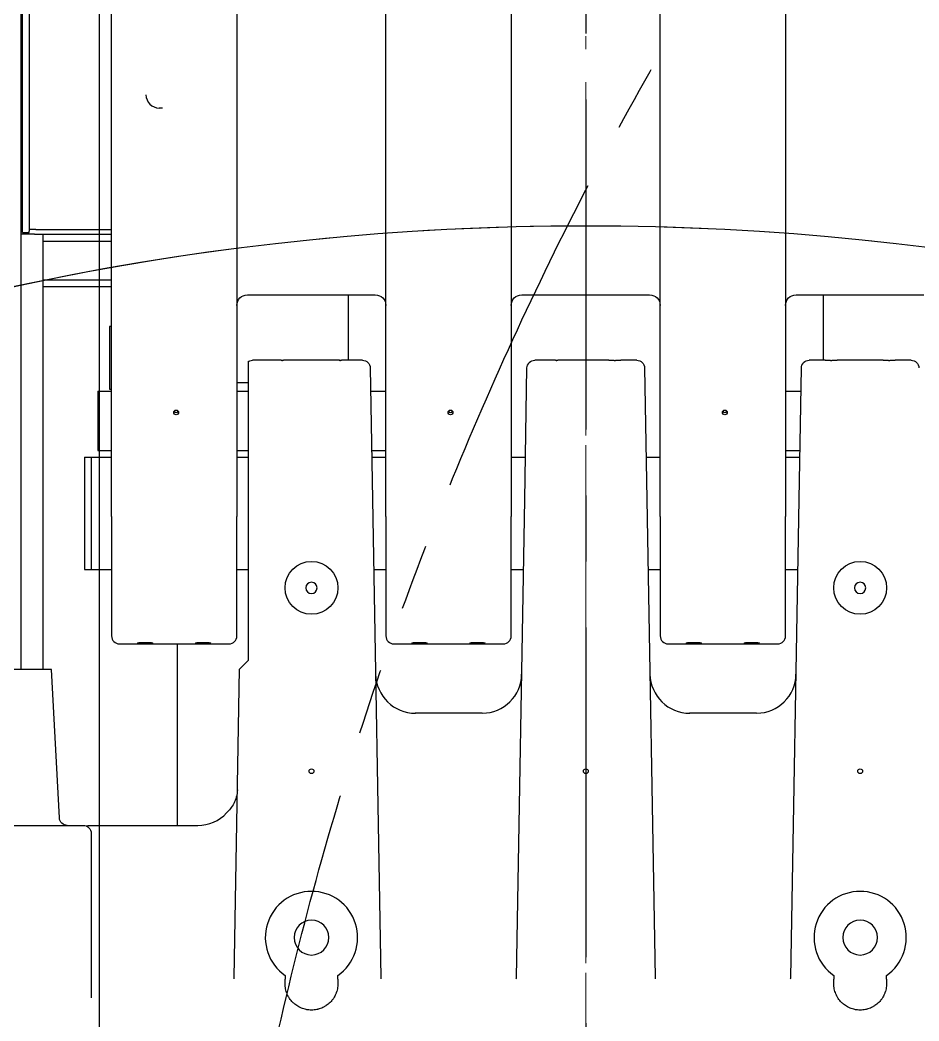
# Model space of a CAD drawing. Header units: millimetres. Extents: x 10462777 to 22643323, y 453826 to 1389191.
# Drawn here: x 11307912 to 11308593, y 598329 to 599087 of the extents above; entities that cross this region are included whole.
import ezdxf

# ---------------------------------------------------------------- set-up
doc = ezdxf.new("R2010")
doc.units = ezdxf.units.MM
doc.header["$LTSCALE"] = 200
doc.header["$MEASUREMENT"] = 0
for name, pattern in [('CENTER', [2, 1.25, -0.25, 0.25, -0.25]), ('CENTER2', [1.125, 0.75, -0.125, 0.125, -0.125]), ('PHANTOM', [2.5, 1.25, -0.25, 0.25, -0.25, 0.25, -0.25])]:
    doc.linetypes.add(name, pattern=pattern)
doc.layers.get('0').update_dxf_attribs({"linetype": 'CONTINUOUS'})
for name, color, linetype in [('1', 1, 'CENTER'), ('2', 2, 'CONTINUOUS'), ('DV1_DEFAULT', 7, 'CONTINUOUS')]:
    doc.layers.add(name, color=color, linetype=linetype)
doc.layers.add('LAYOUT', color=8, linetype='CONTINUOUS', lineweight=25)
doc.layers.add('TOP$23', color=7, linetype='CONTINUOUS', true_color=0xffffff)

# ---------------------------------------------------------------- blocks, each defined once
blk = doc.blocks.new('r710ic')
at = {"layer": 'DV1_DEFAULT', "color": 1, "linetype": 'CENTER2', "lineweight": 0}
for p, q in [((274132.55, 104232.63), (269847.55, 104232.63)), ((269950.18, 104232.63), (274235.19, 104232.63))]:
    blk.add_line(p, q, dxfattribs=at)
at = {"layer": 'DV1_DEFAULT', "color": 7, "linetype": 'Continuous', "lineweight": 0}
blk.add_arc((272041.37, 104232.63), 2050.12, 337.10565, 23.79911, dxfattribs=at)
at = {"layer": 'LAYOUT', "color": 3}
blk.add_circle((272041.37, 104232.63), 2050.12, dxfattribs=at)
blk = doc.blocks.new('A$C7DA30AB0')
at = {"layer": 'LAYOUT', "color": 6, "linetype": 'PHANTOM'}
blk.add_circle((3030.45, 3025.99, 0), 2693.02, dxfattribs=at)

msp = doc.modelspace()

# ---------------------------------------------------------------- linework, layer by layer
at = {"layer": '1', "color": 23, "linetype": 'CENTER'}
msp.add_line((11308340.78353, 601826.84018, 0), (11308340.78353, 593861.87204, 0), dxfattribs=at)
at = {"layer": '2', "color": 252, "linetype": 'Continuous'}
for p, q in [((11307912.77745, 598594.85162, 0), (11307912.77745, 599320.24504, 0)), ((11307913.77747, 598927.0922, 0), (11307913.77747, 599320.30089, 0)), ((11307918.77754, 599320.30089, 0), (11307918.77754, 598927.0922, 0)), ((11307981.17843, 598710.86104, 0), (11307981.17843, 599302.40647, 0)), ((11308076.17977, 599302.40647, 0), (11308076.17977, 598710.86104, 0)), ((11308189.18138, 598710.86104, 0), (11308189.18138, 599302.40647, 0)), ((11308284.18273, 599302.40647, 0), (11308284.18273, 598710.86104, 0)), ((11308397.18433, 598710.86104, 0), (11308397.18433, 599302.40647, 0)), ((11308492.18568, 599302.40647, 0), (11308492.18568, 598710.86104, 0)), ((11308019.87708, 599020.41666, 0), (11308017.27894, 599020.41666, 0)), ((11307912.77745, 598934.7991, 0), (11307913.77752, 598934.7991, 0)), ((11307913.77747, 598926.09219, 0), (11307913.77747, 598927.0922, 0)), ((11307918.77754, 598926.09219, 0), (11307918.77754, 598927.0922, 0)), ((11307923.77761, 598928.34733, 0), (11307981.18108, 598928.34733, 0)), ((11307922.7776, 598924.79896, 0), (11307912.77745, 598924.79896, 0)), ((11307913.77747, 598926.09219, 0), (11307918.77754, 598926.09219, 0)), ((11307922.7776, 598924.79896, 0), (11307981.18086, 598924.79896, 0)), ((11307929.02768, 598924.79183, 0), (11307929.02768, 598594.7878, 0)), ((11307981.18607, 598919.29888, 0), (11307929.03386, 598919.29888, 0)), ((11307929.03386, 598890.29847, 0), (11307981.18607, 598890.29847, 0)), ((11307981.18702, 598884.79839, 0), (11307929.03481, 598884.79839, 0)), ((11308084.17989, 598878.83705, 0), (11308181.18127, 598878.83705, 0)), ((11308160.78098, 598829.2976, 0), (11308160.78098, 598878.83784, 0)), ((11308292.18284, 598878.83705, 0), (11308389.18422, 598878.83705, 0)), ((11308500.1858, 598878.83705, 0), (11308597.18718, 598878.83705, 0)), ((11308520.78609, 598878.83784, 0), (11308520.78609, 598829.2976, 0)), ((11307981.17843, 598854.8856, 0), (11307979.6784, 598854.8856, 0)), ((11307979.6784, 598854.85067, 0), (11307979.6784, 598854.8856, 0)), ((11307979.6784, 598854.85067, 0), (11307979.6784, 598837.28998, 0)), ((11307979.6784, 598837.28998, 0), (11307979.6784, 598830.67841, 0)), ((11307979.6784, 598830.67841, 0), (11307979.6784, 598812.78292, 0)), ((11307970.77828, 598805.94727, 0), (11307970.77828, 598760.94663, 0)), ((11307970.77828, 598805.94727, 0), (11307981.174, 598805.94727, 0)), ((11307979.6784, 598812.78292, 0), (11307979.6784, 598807.42924, 0)), ((11307979.6784, 598807.42924, 0), (11307981.17843, 598807.42924, 0)), ((11308076.16986, 598805.94727, 0), (11308084.83948, 598805.94727, 0)), ((11308076.17741, 598812.47523, 0), (11308084.86777, 598812.47523, 0)), ((11308177.69055, 598805.94727, 0), (11308189.18217, 598805.94727, 0)), ((11308492.18424, 598805.94727, 0), (11308503.87651, 598805.94727, 0)), ((11307970.77828, 598760.94663, 0), (11307981.174, 598760.94663, 0)), ((11308076.16986, 598760.94663, 0), (11308084.83948, 598760.94663, 0)), ((11308178.47624, 598760.94663, 0), (11308189.18217, 598760.94663, 0)), ((11308492.18424, 598760.94663, 0), (11308503.09083, 598760.94663, 0)), ((11307960.77814, 598755.79656, 0), (11307965.77821, 598755.79656, 0)), ((11307960.77814, 598755.79656, 0), (11307960.77814, 598670.79535, 0)), ((11307965.77821, 598755.79656, 0), (11307981.18514, 598755.79656, 0)), ((11307965.77821, 598755.79656, 0), (11307965.77821, 598670.79535, 0)), ((11308076.18673, 598755.79656, 0), (11308084.88115, 598755.79656, 0)), ((11308178.57326, 598755.79656, 0), (11308189.1906, 598755.79656, 0)), ((11308284.19218, 598755.79656, 0), (11308295.01007, 598755.79656, 0)), ((11308386.56692, 598755.79656, 0), (11308397.18426, 598755.79656, 0)), ((11308492.17404, 598755.79656, 0), (11308502.99193, 598755.79656, 0)), ((11307981.17843, 598710.86104, 0), (11307981.17843, 598620.29463, 0)), ((11308076.17977, 598620.29463, 0), (11308076.17977, 598710.86104, 0)), ((11308189.18138, 598710.86104, 0), (11308189.18138, 598620.29463, 0)), ((11308284.18273, 598620.29463, 0), (11308284.18273, 598710.86104, 0)), ((11308397.18433, 598710.86104, 0), (11308397.18433, 598620.29463, 0)), ((11308492.18568, 598620.29463, 0), (11308492.18568, 598710.86104, 0)), ((11307960.77814, 598670.79535, 0), (11307965.77821, 598670.79535, 0)), ((11307965.77821, 598670.79535, 0), (11307981.18514, 598670.79535, 0)), ((11308076.18673, 598670.79535, 0), (11308084.88115, 598670.79535, 0)), ((11308180.04789, 598670.79535, 0), (11308189.1906, 598670.79535, 0)), ((11308284.19218, 598670.79535, 0), (11308293.52364, 598670.79535, 0)), ((11308388.04155, 598670.79535, 0), (11308397.18426, 598670.79535, 0)), ((11308492.17404, 598670.79535, 0), (11308501.5173, 598670.79535, 0)), ((11307987.17851, 598614.29455, 0), (11308070.17969, 598614.29455, 0)), ((11308030.86913, 598614.29203, 0), (11308030.86913, 598476.79297, 0)), ((11308195.18147, 598614.29455, 0), (11308278.18264, 598614.29455, 0)), ((11308403.18442, 598614.29455, 0), (11308486.1856, 598614.29455, 0))]:
    msp.add_line(p, q, dxfattribs=at)
at = {"layer": '2', "color": 124, "linetype": 'Continuous'}
for p, q in [((11308106.28719, 598829.2976, 0), (11308088.17613, 598829.2976, 0)), ((11308150.28782, 598829.2976, 0), (11308115.22273, 598829.2976, 0)), ((11308171.38494, 598829.2976, 0), (11308159.22335, 598829.2976, 0)), ((11308314.29015, 598829.2976, 0), (11308302.17917, 598829.2976, 0)), ((11308358.34138, 598829.2976, 0), (11308323.22568, 598829.2976, 0)), ((11308379.3879, 598829.2976, 0), (11308367.27692, 598829.2976, 0)), ((11308522.34371, 598829.2976, 0), (11308510.18212, 598829.2976, 0)), ((11308566.34434, 598829.2976, 0), (11308531.27925, 598829.2976, 0)), ((11308587.39085, 598829.2976, 0), (11308575.27988, 598829.2976, 0)), ((11308177.38411, 598823.40223, 0), (11308179.12491, 598723.67224, 0)), ((11308294.4392, 598723.67224, 0), (11308296.18, 598823.40223, 0)), ((11308385.38707, 598823.40223, 0), (11308387.12786, 598723.67224, 0)), ((11308502.44216, 598723.67224, 0), (11308504.18295, 598823.40223, 0)), ((11308084.8799, 598723.6958, 0), (11308084.8799, 598634.56132, 0)), ((11308179.12491, 598723.67224, 0), (11308185.4476, 598361.44537, 0)), ((11308288.11651, 598361.44537, 0), (11308294.4392, 598723.67224, 0)), ((11308387.12786, 598723.67224, 0), (11308393.45056, 598361.44537, 0)), ((11308496.11946, 598361.44537, 0), (11308502.44216, 598723.67224, 0)), ((11308084.8799, 598634.56132, 0), (11308084.8799, 598601.79437, 0)), ((11308084.29779, 598601.21226, 0), (11308078.19204, 598595.10651, 0)), ((11308084.8799, 598601.79437, 0), (11308084.29779, 598601.21226, 0)), ((11307935.77778, 598594.79427, 0), (11307805.77593, 598594.79427, 0)), ((11307941.66399, 598482.47866, 0), (11307935.77778, 598594.79427, 0)), ((11308074.11347, 598361.44537, 0), (11308078.19204, 598595.10651, 0)), ((11308262.13227, 598561.7938, 0), (11308211.43184, 598561.7938, 0)), ((11308470.13522, 598561.7938, 0), (11308419.4348, 598561.7938, 0)), ((11307895.91783, 598476.7926, 0), (11307959.77812, 598476.7926, 0)), ((11307959.77812, 598476.7926, 0), (11307960.12704, 598476.7926, 0)), ((11307971.77829, 598476.7926, 0), (11308046.64553, 598476.7926, 0)), ((11307965.77821, 598470.79251, 0), (11307965.77821, 598346.04243, 0)), ((11308112.78029, 598363.06817, 0), (11308112.78029, 598360.25138, 0)), ((11308112.78029, 598356.79089, 0), (11308112.78029, 598360.25138, 0)), ((11308152.78086, 598360.25138, 0), (11308152.78086, 598363.06817, 0)), ((11308152.78086, 598360.25138, 0), (11308152.78086, 598356.79089, 0)), ((11308528.7862, 598363.06817, 0), (11308528.7862, 598360.25138, 0)), ((11308528.7862, 598356.79089, 0), (11308528.7862, 598360.25138, 0)), ((11308568.78677, 598360.25138, 0), (11308568.78677, 598363.06817, 0)), ((11308568.78677, 598360.25138, 0), (11308568.78677, 598356.79089, 0))]:
    msp.add_line(p, q, dxfattribs=at)
for centre, radius in [((11308132.78058, 598656.79515, 0), 20.00028), ((11308548.78649, 598656.79515, 0), 20.00028), ((11308132.78058, 598517.79318, 0), 1.80003), ((11308340.78353, 598517.79318, 0), 1.80003), ((11308548.78649, 598517.79318, 0), 1.80003)]:
    msp.add_circle(centre, radius, dxfattribs=at)
at = {"layer": '2', "color": 124, "linetype": 'Continuous', "extrusion": (0, 0, -1)}
for centre, radius in [((-11308132.78058, 598656.79515, 0), 4.25006), ((-11308548.78649, 598656.79515, 0), 4.25006), ((-11308132.78058, 598391.79139, 0), 13.25019), ((-11308548.78649, 598391.79139, 0), 13.25019)]:
    msp.add_circle(centre, radius, dxfattribs=at)
at = {"layer": '2', "color": 252, "linetype": 'Continuous', "extrusion": (0, 0, -1)}
for centre, start, end in [((-11308084.17989, 598870.83693, 0), 0, 90), ((-11308181.18127, 598870.83693, 0), 90, 180), ((-11308292.18284, 598870.83693, 0), 0, 90), ((-11308389.18422, 598870.83693, 0), 90, 180), ((-11308500.1858, 598870.83693, 0), 0, 90)]:
    msp.add_arc(centre, 8.00011, start, end, dxfattribs=at)
at = {"layer": '2', "color": 124, "linetype": 'Continuous', "extrusion": (0, 0, -1)}
for centre, start, end in [((-11308088.17613, 598823.29752, 0), 51.70151568, 88.44733529), ((-11308171.38494, 598823.29752, 0), 90.00146294, 179.00000004), ((-11308302.17917, 598823.29752, 0), 0.99999996, 88.44733529), ((-11308379.3879, 598823.29752, 0), 90.00146294, 179.00000004), ((-11308510.18212, 598823.29752, 0), 0.99999996, 88.44733529), ((-11308587.39085, 598823.29752, 0), 90.00146294, 179.00000004), ((-11307947.65585, 598482.79268, 0), 270, 356.99999996), ((-11307959.77812, 598470.79251, 0), 90, 180)]:
    msp.add_arc(centre, 6.00009, start, end, dxfattribs=at)
at = {"layer": '2', "color": 252, "linetype": 'Continuous'}
for centre, start, end in [((11307987.17851, 598620.29463, 0), 180, 270), ((11308070.17969, 598620.29463, 0), 270, 0), ((11308195.18147, 598620.29463, 0), 180, 270), ((11308278.18264, 598620.29463, 0), 270, 0), ((11308403.18442, 598620.29463, 0), 180, 270), ((11308486.1856, 598620.29463, 0), 270, 0)]:
    msp.add_arc(centre, 6.00009, start, end, dxfattribs=at)
at = {"layer": '2', "color": 124, "linetype": 'Continuous'}
for centre, radius, start, end in [((11308211.43184, 598591.79423, 0), 30.00043, 180.99999996, 270.5142939), ((11308262.13227, 598591.79423, 0), 30.00043, 270.40924536, 359.00000004), ((11308419.4348, 598591.79423, 0), 30.00043, 180.99999996, 270.5142939), ((11308470.13522, 598591.79423, 0), 30.00043, 270.40924536, 359.00000004), ((11308046.64553, 598506.79302, 0), 30.00043, 270, 316.6519494), ((11308132.78058, 598391.79139, 0), 35.0005, 304.84990454, 235.15009546), ((11308548.78649, 598391.79139, 0), 35.0005, 304.84990454, 235.15009546)]:
    msp.add_arc(centre, radius, start, end, dxfattribs=at)
at = {"layer": '2', "color": 252, "linetype": 'Continuous'}
for centre, major_axis, ratio, start_param, end_param in [((11308017.27894, 599030.41349, 0), (10.00014, 0), 0.999668486, 3.141592654, 4.71238898), ((11307923.77761, 598928.2186, 0), (5.00007, 0), 0.025747205, 1.570796327, 3.141592654), ((11308030.17912, 598791.4739, 0), (-1.80003, 0), 0.994179885, 0.502554457, 2.639034506), ((11308238.18208, 598791.4739, 0), (-1.80003, 0), 0.994179885, 0.502554457, 2.639034506), ((11308446.18503, 598791.4739, 0), (-1.80003, 0), 0.994179885, 0.502554457, 2.639034506)]:
    msp.add_ellipse(centre, major_axis=major_axis, ratio=ratio, start_param=start_param, end_param=end_param, dxfattribs=at)
for centre in [(11308030.17912, 598789.75016, 0), (11308238.18208, 598789.75016, 0), (11308446.18503, 598789.75016, 0)]:
    msp.add_ellipse(centre, major_axis=(-1.80003, 0), ratio=0.994179885, dxfattribs=at)
at = {"layer": '2', "color": 172, "linetype": 'Continuous'}
for centre in [(11308005.17877, 598614.92022, 0), (11308008.17881, 598614.92022, 0), (11308049.17939, 598614.92022, 0), (11308052.17943, 598614.92022, 0), (11308213.18172, 598614.92022, 0), (11308216.18176, 598614.92022, 0), (11308257.18235, 598614.92022, 0), (11308260.18239, 598614.92022, 0), (11308421.18468, 598614.92022, 0), (11308424.18472, 598614.92022, 0), (11308465.1853, 598614.92022, 0), (11308468.18534, 598614.92022, 0)]:
    msp.add_ellipse(centre, major_axis=(4.25006, 0), ratio=0.107732801, dxfattribs=at)
at = {"layer": '2', "color": 124, "linetype": 'Continuous'}
for centre, major_axis, ratio, start_param, end_param in [((11308044.11773, 598361.97535, 0), (0.62667, 36.79323), 0.815260406, 4.683424306, 4.711870597), ((11308215.4433, 598361.97535, 0), (0.62668, -36.79321), 0.815259867, 4.712907302, 4.741353612), ((11308258.12076, 598361.97535, 0), (0.62667, 36.79324), 0.815260582, 4.683424294, 4.711870578), ((11308423.44629, 598361.97535, 0), (0.62667, -36.79323), 0.815260395, 4.712907364, 4.741353655), ((11308466.12372, 598361.97535, 0), (0.62667, 36.79324), 0.815260537, 4.683424297, 4.711870583)]:
    msp.add_ellipse(centre, major_axis=major_axis, ratio=ratio, start_param=start_param, end_param=end_param, dxfattribs=at)
for points, knots in [([(11308084.8799, 598828.31107, 0), (11308084.8799, 598828.31175, 0), (11308084.8799, 598828.29306, 0), (11308084.8799, 598828.2282, 0), (11308084.8799, 598828.19212, 0), (11308084.8799, 598828.10082, 0), (11308084.8799, 598828.04552, 0), (11308084.8799, 598827.46355, 0), (11308084.8799, 598826.35214, 0), (11308084.8799, 598823.82578, 0), (11308084.8799, 598822.83953, 0), (11308084.8799, 598821.13965, 0), (11308084.8799, 598820.53622, 0), (11308084.8799, 598819.57477, 0), (11308084.8799, 598819.24484, 0), (11308084.8799, 598818.56964, 0), (11308084.8799, 598818.22397, 0), (11308084.8799, 598815.0409, 0), (11308084.8799, 598811.70372, 0), (11308084.8799, 598805.95135, 0), (11308084.8799, 598803.90869, 0), (11308084.8799, 598800.65156, 0), (11308084.8799, 598799.53083, 0), (11308084.8799, 598797.24528, 0), (11308084.8799, 598796.07897, 0), (11308084.8799, 598790.13173, 0), (11308084.8799, 598785.00661, 0), (11308084.8799, 598778.14309, 0), (11308084.8799, 598776.74734, 0), (11308084.8799, 598773.90911, 0), (11308084.8799, 598772.46489, 0), (11308084.8799, 598768.0717, 0), (11308084.8799, 598765.09417, 0), (11308084.8799, 598756.02007, 0), (11308084.8799, 598749.78314, 0), (11308084.8799, 598741.74993, 0), (11308084.8799, 598740.13134, 0), (11308084.8799, 598736.86982, 0), (11308084.8799, 598735.22846, 0), (11308084.8799, 598730.30284, 0), (11308084.8799, 598727.00593, 0), (11308084.8799, 598723.6958, 0)], [0, 0, 0, 0, 0.021318397, 0.021318397, 0.036146907, 0.036146907, 0.050975416, 0.050975416, 0.169603489, 0.169603489, 0.228917525, 0.228917525, 0.258574544, 0.258574544, 0.273403053, 0.273403053, 0.288231562, 0.288231562, 0.406859635, 0.406859635, 0.466173671, 0.466173671, 0.49583069, 0.49583069, 0.525487708, 0.525487708, 0.644115781, 0.644115781, 0.673772799, 0.673772799, 0.703429817, 0.703429817, 0.762743854, 0.762743854, 0.881371927, 0.881371927, 0.911028945, 0.911028945, 0.940685963, 0.940685963, 1, 1, 1, 1]), ([(11308115.28033, 598829.2976, 0), (11308115.2804, 598829.29761, 0), (11308115.27332, 598829.29731, 0), (11308115.2444, 598829.2961, 0), (11308115.22258, 598829.2952, 0), (11308115.13649, 598829.29166, 0), (11308115.05155, 598829.28821, 0), (11308114.8826, 598829.28167, 0), (11308114.81889, 598829.27925, 0), (11308114.67959, 598829.27411, 0), (11308114.60398, 598829.27138, 0), (11308114.35972, 598829.26288, 0), (11308114.1738, 598829.25676, 0), (11308113.75396, 598829.24433, 0), (11308113.52631, 598829.2382, 0), (11308113.16087, 598829.22968, 0), (11308113.03495, 598829.22696, 0), (11308112.77471, 598829.22181, 0), (11308112.63982, 598829.21938, 0), (11308112.23087, 598829.21282, 0), (11308111.95037, 598829.20936, 0), (11308111.51795, 598829.20581, 0), (11308111.37152, 598829.2049, 0), (11308111.07601, 598829.20368, 0), (11308110.92871, 598829.20338, 0), (11308110.48818, 598829.20337, 0), (11308110.19628, 598829.20457, 0), (11308109.76115, 598829.20811, 0), (11308109.61647, 598829.20959, 0), (11308109.3344, 598829.21301, 0), (11308109.05798, 598829.21693, 0), (11308108.7927, 598829.22168, 0), (11308108.53304, 598829.2268, 0), (11308108.40543, 598829.22955, 0), (11308108.03575, 598829.23815, 0), (11308107.80898, 598829.24426, 0), (11308107.4975, 598829.25348, 0), (11308107.39849, 598829.25656, 0), (11308107.21036, 598829.26264, 0), (11308107.1217, 598829.26563, 0), (11308106.87624, 598829.27418, 0), (11308106.73784, 598829.27936, 0), (11308106.56824, 598829.28592, 0), (11308106.51786, 598829.28791, 0), (11308106.43181, 598829.29135, 0), (11308106.39603, 598829.29281, 0), (11308106.31003, 598829.29634, 0), (11308106.28066, 598829.29758, 0), (11308106.28021, 598829.2976, 0)], [0, 0, 0, 0, 0.031248923, 0.031248923, 0.062504176, 0.062504176, 0.125014683, 0.125014683, 0.156269936, 0.156269936, 0.187525189, 0.187525189, 0.250035696, 0.250035696, 0.312546202, 0.312546202, 0.343801456, 0.343801456, 0.375056709, 0.375056709, 0.437567216, 0.437567216, 0.468822469, 0.468822469, 0.500077722, 0.500077722, 0.562588229, 0.562588229, 0.593843482, 0.593843482, 0.625098735, 0.656353989, 0.656353989, 0.687609242, 0.687609242, 0.750119748, 0.750119748, 0.781375002, 0.781375002, 0.812630255, 0.812630255, 0.875140762, 0.875140762, 0.906396015, 0.906396015, 0.937651268, 0.937651268, 1, 1, 1, 1]), ([(11308109.78706, 598829.20797, 0), (11308109.82378, 598829.20763, 0), (11308109.86064, 598829.2073, 0), (11308110.18872, 598829.20461, 0), (11308110.48294, 598829.20337, 0), (11308110.78027, 598829.20337, 0)], [0, 0, 0, 0, 0.112685114, 0.112685114, 1, 1, 1, 1]), ([(11308159.28095, 598829.2976, 0), (11308159.28103, 598829.29761, 0), (11308159.27395, 598829.29731, 0), (11308159.24503, 598829.2961, 0), (11308159.22321, 598829.2952, 0), (11308159.13711, 598829.29166, 0), (11308159.05217, 598829.28821, 0), (11308158.88322, 598829.28167, 0), (11308158.81951, 598829.27925, 0), (11308158.68021, 598829.27411, 0), (11308158.6046, 598829.27138, 0), (11308158.36034, 598829.26288, 0), (11308158.17442, 598829.25676, 0), (11308157.75459, 598829.24433, 0), (11308157.52693, 598829.2382, 0), (11308157.16149, 598829.22968, 0), (11308157.03557, 598829.22696, 0), (11308156.77534, 598829.22181, 0), (11308156.64045, 598829.21938, 0), (11308156.2315, 598829.21282, 0), (11308155.951, 598829.20936, 0), (11308155.51858, 598829.20581, 0), (11308155.37215, 598829.2049, 0), (11308155.07663, 598829.20368, 0), (11308154.92934, 598829.20338, 0), (11308154.48881, 598829.20337, 0), (11308154.1969, 598829.20457, 0), (11308153.76178, 598829.20811, 0), (11308153.61709, 598829.20959, 0), (11308153.33502, 598829.21301, 0), (11308153.05861, 598829.21693, 0), (11308152.79332, 598829.22168, 0), (11308152.53366, 598829.2268, 0), (11308152.40606, 598829.22955, 0), (11308152.03637, 598829.23815, 0), (11308151.80961, 598829.24426, 0), (11308151.49813, 598829.25348, 0), (11308151.39911, 598829.25656, 0), (11308151.21099, 598829.26264, 0), (11308151.12232, 598829.26563, 0), (11308150.87686, 598829.27418, 0), (11308150.73847, 598829.27936, 0), (11308150.56886, 598829.28592, 0), (11308150.51849, 598829.28791, 0), (11308150.43243, 598829.29135, 0), (11308150.39665, 598829.29281, 0), (11308150.31065, 598829.29634, 0), (11308150.28128, 598829.29758, 0), (11308150.28083, 598829.2976, 0)], [0, 0, 0, 0, 0.031248908, 0.031248908, 0.062504162, 0.062504162, 0.125014669, 0.125014669, 0.156269923, 0.156269923, 0.187525177, 0.187525177, 0.250035684, 0.250035684, 0.312546192, 0.312546192, 0.343801445, 0.343801445, 0.375056699, 0.375056699, 0.437567207, 0.437567207, 0.46882246, 0.46882246, 0.500077714, 0.500077714, 0.562588221, 0.562588221, 0.593843475, 0.593843475, 0.625098729, 0.656353982, 0.656353982, 0.687609236, 0.687609236, 0.750119744, 0.750119744, 0.781374997, 0.781374997, 0.812630251, 0.812630251, 0.875140758, 0.875140758, 0.906396012, 0.906396012, 0.937651266, 0.937651266, 1, 1, 1, 1]), ([(11308153.78768, 598829.20797, 0), (11308153.82441, 598829.20763, 0), (11308153.86126, 598829.2073, 0), (11308154.18935, 598829.20461, 0), (11308154.48356, 598829.20337, 0), (11308154.78089, 598829.20337, 0)], [0, 0, 0, 0, 0.112685113, 0.112685113, 1, 1, 1, 1]), ([(11308323.28328, 598829.2976, 0), (11308323.28336, 598829.29761, 0), (11308323.27628, 598829.29731, 0), (11308323.24736, 598829.2961, 0), (11308323.22554, 598829.2952, 0), (11308323.13944, 598829.29166, 0), (11308323.0545, 598829.28821, 0), (11308322.88555, 598829.28167, 0), (11308322.82184, 598829.27925, 0), (11308322.68254, 598829.27411, 0), (11308322.60693, 598829.27138, 0), (11308322.36267, 598829.26288, 0), (11308322.17675, 598829.25676, 0), (11308321.75692, 598829.24433, 0), (11308321.52926, 598829.2382, 0), (11308321.16382, 598829.22968, 0), (11308321.0379, 598829.22696, 0), (11308320.77767, 598829.22181, 0), (11308320.64278, 598829.21938, 0), (11308320.23383, 598829.21282, 0), (11308319.95333, 598829.20936, 0), (11308319.52091, 598829.20581, 0), (11308319.37448, 598829.2049, 0), (11308319.07896, 598829.20368, 0), (11308318.93167, 598829.20338, 0), (11308318.49113, 598829.20337, 0), (11308318.19923, 598829.20457, 0), (11308317.76411, 598829.20811, 0), (11308317.61942, 598829.20959, 0), (11308317.33735, 598829.21301, 0), (11308317.06094, 598829.21693, 0), (11308316.79565, 598829.22168, 0), (11308316.53599, 598829.2268, 0), (11308316.40839, 598829.22955, 0), (11308316.0387, 598829.23815, 0), (11308315.81193, 598829.24426, 0), (11308315.50046, 598829.25348, 0), (11308315.40144, 598829.25656, 0), (11308315.21332, 598829.26264, 0), (11308315.12465, 598829.26563, 0), (11308314.87919, 598829.27418, 0), (11308314.7408, 598829.27936, 0), (11308314.57119, 598829.28592, 0), (11308314.52082, 598829.28791, 0), (11308314.43476, 598829.29135, 0), (11308314.39898, 598829.29281, 0), (11308314.31298, 598829.29634, 0), (11308314.28361, 598829.29758, 0), (11308314.28316, 598829.2976, 0)], [0, 0, 0, 0, 0.031248862, 0.031248862, 0.062504117, 0.062504117, 0.125014627, 0.125014627, 0.156269883, 0.156269883, 0.187525138, 0.187525138, 0.250035648, 0.250035648, 0.312546159, 0.312546159, 0.343801414, 0.343801414, 0.375056669, 0.375056669, 0.43756718, 0.43756718, 0.468822435, 0.468822435, 0.50007769, 0.50007769, 0.5625882, 0.5625882, 0.593843456, 0.593843456, 0.625098711, 0.656353966, 0.656353966, 0.687609221, 0.687609221, 0.750119732, 0.750119732, 0.781374987, 0.781374987, 0.812630242, 0.812630242, 0.875140753, 0.875140753, 0.906396008, 0.906396008, 0.937651263, 0.937651263, 1, 1, 1, 1]), ([(11308317.79001, 598829.20797, 0), (11308317.82674, 598829.20763, 0), (11308317.86359, 598829.2073, 0), (11308318.19168, 598829.20461, 0), (11308318.48589, 598829.20337, 0), (11308318.78322, 598829.20337, 0)], [0, 0, 0, 0, 0.112685114, 0.112685114, 1, 1, 1, 1]), ([(11308358.28378, 598829.2976, 0), (11308358.28371, 598829.29761, 0), (11308358.29079, 598829.29731, 0), (11308358.31971, 598829.2961, 0), (11308358.34153, 598829.2952, 0), (11308358.42763, 598829.29166, 0), (11308358.51256, 598829.28821, 0), (11308358.68151, 598829.28167, 0), (11308358.74522, 598829.27925, 0), (11308358.88453, 598829.27411, 0), (11308358.96013, 598829.27138, 0), (11308359.20439, 598829.26288, 0), (11308359.39031, 598829.25676, 0), (11308359.81015, 598829.24433, 0), (11308360.0378, 598829.2382, 0), (11308360.40324, 598829.22968, 0), (11308360.52916, 598829.22696, 0), (11308360.7894, 598829.22181, 0), (11308360.92429, 598829.21938, 0), (11308361.33324, 598829.21282, 0), (11308361.61374, 598829.20936, 0), (11308362.04616, 598829.20581, 0), (11308362.19259, 598829.2049, 0), (11308362.48811, 598829.20368, 0), (11308362.6354, 598829.20338, 0), (11308363.07593, 598829.20337, 0), (11308363.36784, 598829.20457, 0), (11308363.80296, 598829.20811, 0), (11308363.94765, 598829.20959, 0), (11308364.22972, 598829.21301, 0), (11308364.50613, 598829.21693, 0), (11308364.77142, 598829.22168, 0), (11308365.03107, 598829.2268, 0), (11308365.15868, 598829.22955, 0), (11308365.52837, 598829.23815, 0), (11308365.75513, 598829.24426, 0), (11308366.06661, 598829.25348, 0), (11308366.16563, 598829.25656, 0), (11308366.35375, 598829.26264, 0), (11308366.44242, 598829.26563, 0), (11308366.68787, 598829.27418, 0), (11308366.82627, 598829.27936, 0), (11308366.99587, 598829.28592, 0), (11308367.04625, 598829.28791, 0), (11308367.13231, 598829.29135, 0), (11308367.16809, 598829.29281, 0), (11308367.25408, 598829.29634, 0), (11308367.28346, 598829.29758, 0), (11308367.2839, 598829.2976, 0)], [0, 0, 0, 0, 0.031248854, 0.031248854, 0.062504108, 0.062504108, 0.125014618, 0.125014618, 0.156269873, 0.156269873, 0.187525128, 0.187525128, 0.250035637, 0.250035637, 0.312546147, 0.312546147, 0.343801402, 0.343801402, 0.375056656, 0.375056656, 0.437567166, 0.437567166, 0.468822421, 0.468822421, 0.500077676, 0.500077676, 0.562588185, 0.562588185, 0.59384344, 0.59384344, 0.625098695, 0.65635395, 0.65635395, 0.687609204, 0.687609204, 0.750119714, 0.750119714, 0.781374969, 0.781374969, 0.812630224, 0.812630224, 0.875140733, 0.875140733, 0.906395988, 0.906395988, 0.937651243, 0.937651243, 1, 1, 1, 1]), ([(11308522.28611, 598829.2976, 0), (11308522.28604, 598829.29761, 0), (11308522.29312, 598829.29731, 0), (11308522.32204, 598829.2961, 0), (11308522.34386, 598829.2952, 0), (11308522.42996, 598829.29166, 0), (11308522.51489, 598829.28821, 0), (11308522.68384, 598829.28167, 0), (11308522.74755, 598829.27925, 0), (11308522.88686, 598829.27411, 0), (11308522.96246, 598829.27138, 0), (11308523.20672, 598829.26288, 0), (11308523.39264, 598829.25676, 0), (11308523.81248, 598829.24433, 0), (11308524.04013, 598829.2382, 0), (11308524.40557, 598829.22968, 0), (11308524.53149, 598829.22696, 0), (11308524.79173, 598829.22181, 0), (11308524.92662, 598829.21938, 0), (11308525.33557, 598829.21282, 0), (11308525.61607, 598829.20936, 0), (11308526.04849, 598829.20581, 0), (11308526.19492, 598829.2049, 0), (11308526.49044, 598829.20368, 0), (11308526.63773, 598829.20338, 0), (11308527.07826, 598829.20337, 0), (11308527.37017, 598829.20457, 0), (11308527.80529, 598829.20811, 0), (11308527.94998, 598829.20959, 0), (11308528.23204, 598829.21301, 0), (11308528.50846, 598829.21693, 0), (11308528.77375, 598829.22168, 0), (11308529.0334, 598829.2268, 0), (11308529.16101, 598829.22955, 0), (11308529.5307, 598829.23815, 0), (11308529.75746, 598829.24426, 0), (11308530.06894, 598829.25348, 0), (11308530.16796, 598829.25656, 0), (11308530.35608, 598829.26264, 0), (11308530.44475, 598829.26563, 0), (11308530.6902, 598829.27418, 0), (11308530.8286, 598829.27936, 0), (11308530.9982, 598829.28592, 0), (11308531.04858, 598829.28791, 0), (11308531.13464, 598829.29135, 0), (11308531.17042, 598829.29281, 0), (11308531.25641, 598829.29634, 0), (11308531.28579, 598829.29758, 0), (11308531.28623, 598829.2976, 0)], [0, 0, 0, 0, 0.031248885, 0.031248885, 0.062504139, 0.062504139, 0.125014648, 0.125014648, 0.156269902, 0.156269902, 0.187525156, 0.187525156, 0.250035664, 0.250035664, 0.312546172, 0.312546172, 0.343801426, 0.343801426, 0.375056681, 0.375056681, 0.437567189, 0.437567189, 0.468822443, 0.468822443, 0.500077697, 0.500077697, 0.562588205, 0.562588205, 0.59384346, 0.59384346, 0.625098714, 0.656353968, 0.656353968, 0.687609222, 0.687609222, 0.75011973, 0.75011973, 0.781374984, 0.781374984, 0.812630239, 0.812630239, 0.875140747, 0.875140747, 0.906396001, 0.906396001, 0.937651255, 0.937651255, 1, 1, 1, 1]), ([(11308566.28674, 598829.2976, 0), (11308566.28666, 598829.29761, 0), (11308566.29374, 598829.29731, 0), (11308566.32266, 598829.2961, 0), (11308566.34449, 598829.2952, 0), (11308566.43058, 598829.29166, 0), (11308566.51552, 598829.28821, 0), (11308566.68447, 598829.28167, 0), (11308566.74818, 598829.27925, 0), (11308566.88748, 598829.27411, 0), (11308566.96309, 598829.27138, 0), (11308567.20735, 598829.26288, 0), (11308567.39327, 598829.25676, 0), (11308567.8131, 598829.24433, 0), (11308568.04076, 598829.2382, 0), (11308568.4062, 598829.22968, 0), (11308568.53212, 598829.22696, 0), (11308568.79235, 598829.22181, 0), (11308568.92724, 598829.21938, 0), (11308569.33619, 598829.21282, 0), (11308569.6167, 598829.20936, 0), (11308570.04912, 598829.20581, 0), (11308570.19555, 598829.2049, 0), (11308570.49106, 598829.20368, 0), (11308570.63835, 598829.20338, 0), (11308571.07889, 598829.20337, 0), (11308571.37079, 598829.20457, 0), (11308571.80591, 598829.20811, 0), (11308571.9506, 598829.20959, 0), (11308572.23267, 598829.21301, 0), (11308572.50908, 598829.21693, 0), (11308572.77437, 598829.22168, 0), (11308573.03403, 598829.2268, 0), (11308573.16163, 598829.22955, 0), (11308573.53132, 598829.23815, 0), (11308573.75809, 598829.24426, 0), (11308574.06957, 598829.25348, 0), (11308574.16858, 598829.25656, 0), (11308574.3567, 598829.26264, 0), (11308574.44537, 598829.26563, 0), (11308574.69083, 598829.27418, 0), (11308574.82922, 598829.27936, 0), (11308574.99883, 598829.28592, 0), (11308575.0492, 598829.28791, 0), (11308575.13526, 598829.29135, 0), (11308575.17104, 598829.29281, 0), (11308575.25704, 598829.29634, 0), (11308575.28641, 598829.29758, 0), (11308575.28686, 598829.2976, 0)], [0, 0, 0, 0, 0.031248879, 0.031248879, 0.062504133, 0.062504133, 0.125014642, 0.125014642, 0.156269896, 0.156269896, 0.187525151, 0.187525151, 0.25003566, 0.25003566, 0.312546168, 0.312546168, 0.343801423, 0.343801423, 0.375056677, 0.375056677, 0.437567186, 0.437567186, 0.46882244, 0.46882244, 0.500077695, 0.500077695, 0.562588203, 0.562588203, 0.593843458, 0.593843458, 0.625098712, 0.656353966, 0.656353966, 0.687609221, 0.687609221, 0.75011973, 0.75011973, 0.781374984, 0.781374984, 0.812630238, 0.812630238, 0.875140747, 0.875140747, 0.906396002, 0.906396002, 0.937651256, 0.937651256, 1, 1, 1, 1]), ([(11308076.59835, 598503.80392, 0), (11308076.56321, 598501.79112, 0), (11308076.27093, 598499.92633, 0), (11308075.66916, 598497.75436, 0), (11308075.53646, 598497.32685, 0), (11308075.25137, 598496.49421, 0), (11308075.09902, 598496.08884, 0), (11308074.61607, 598494.90288, 0), (11308074.25966, 598494.15239, 0), (11308073.1113, 598492.00362, 0), (11308072.24036, 598490.70745, 0), (11308070.39834, 598488.3162, 0), (11308069.4261, 598487.22149, 0), (11308068.46176, 598486.19988, 0)], [0, 0, 0, 0, 0.25, 0.25, 0.3125, 0.3125, 0.375, 0.375, 0.5, 0.5, 0.75, 0.75, 1, 1, 1, 1]), ([(11307962.95481, 598476.7926, 0), (11307963.04097, 598476.7926, 0), (11307963.12833, 598476.7926, 0), (11307963.68627, 598476.7926, 0), (11307964.18779, 598476.7926, 0), (11307965.76628, 598476.7926, 0), (11307966.91483, 598476.7926, 0), (11307968.70464, 598476.7926, 0), (11307969.31263, 598476.7926, 0), (11307970.23305, 598476.7926, 0), (11307970.54126, 598476.7926, 0), (11307971.1591, 598476.7926, 0), (11307971.46937, 598476.7926, 0), (11307971.77829, 598476.7926, 0)], [0, 0, 0, 0, 0.036330852, 0.036330852, 0.229064682, 0.229064682, 0.614532341, 0.614532341, 0.80726617, 0.80726617, 0.903633085, 0.903633085, 1, 1, 1, 1]), ([(11308152.78086, 598356.79089, 0), (11308152.78086, 598356.12349, 0), (11308152.74755, 598355.46287, 0), (11308152.61725, 598354.15457, 0), (11308152.52025, 598353.5069, 0), (11308152.26352, 598352.22424, 0), (11308152.10378, 598351.58925, 0), (11308151.86432, 598350.80346, 0), (11308151.81443, 598350.6467, 0), (11308151.71063, 598350.33399, 0), (11308151.65667, 598350.17789, 0), (11308151.48961, 598349.71333, 0), (11308151.37112, 598349.40781, 0), (11308150.74388, 598347.90063, 0), (11308150.13188, 598346.75954, 0), (11308149.23071, 598345.41065, 0), (11308149.0436, 598345.14478, 0), (11308148.65539, 598344.62093, 0), (11308148.45395, 598344.36259, 0), (11308147.83467, 598343.6072, 0), (11308147.40017, 598343.12723, 0), (11308146.48861, 598342.21289, 0), (11308146.01154, 598341.77852, 0), (11308145.01417, 598340.95521, 0), (11308144.49388, 598340.56627, 0), (11308143.67946, 598340.01791, 0), (11308143.40195, 598339.84082, 0), (11308142.84164, 598339.50235, 0), (11308142.5581, 598339.34046, 0), (11308141.69741, 598338.87647, 0), (11308141.11022, 598338.59604, 0), (11308139.90874, 598338.09263, 0), (11308139.29446, 598337.86966, 0), (11308138.35192, 598337.57945, 0), (11308138.03421, 598337.4901, 0), (11308137.39152, 598337.32655, 0), (11308137.06579, 598337.25225, 0), (11308135.43832, 598336.92353, 0), (11308134.12731, 598336.79239, 0), (11308132.14741, 598336.78974, 0), (11308131.4852, 598336.82143, 0), (11308130.65453, 598336.90323, 0), (11308130.48824, 598336.92171, 0), (11308130.15743, 598336.96267, 0), (11308129.99265, 598336.98517, 0), (11308129.50019, 598337.05867, 0), (11308129.17436, 598337.11564, 0), (11308127.55732, 598337.43967, 0), (11308126.30216, 598337.82299, 0), (11308124.78028, 598338.45744, 0), (11308124.47773, 598338.59247, 0), (11308123.8836, 598338.87544, 0), (11308123.59133, 598339.02363, 0), (11308122.72849, 598339.4879, 0), (11308122.17187, 598339.82364, 0), (11308121.09463, 598340.54679, 0), (11308120.57401, 598340.9342, 0), (11308119.82003, 598341.5547, 0), (11308119.57299, 598341.76831, 0), (11308119.0889, 598342.20815, 0), (11308118.85328, 598342.43307, 0), (11308117.70645, 598343.58223, 0), (11308116.88809, 598344.57946, 0), (11308115.98636, 598345.92487, 0), (11308115.81213, 598346.19894, 0), (11308115.47611, 598346.7573, 0), (11308115.314, 598347.04218, 0), (11308114.84892, 598347.90851, 0), (11308114.56928, 598348.49737, 0), (11308113.81914, 598350.29741, 0), (11308113.43649, 598351.54177, 0), (11308113.11062, 598353.15598, 0), (11308113.0531, 598353.48207, 0), (11308112.95408, 598354.13916, 0), (11308112.91281, 598354.46857, 0), (11308112.81363, 598355.45939, 0), (11308112.78029, 598356.12338, 0), (11308112.78029, 598356.79089, 0)], [0, 0, 0, 0, 0.03125, 0.03125, 0.0625, 0.0625, 0.09375, 0.09375, 0.1015625, 0.1015625, 0.109375, 0.109375, 0.125, 0.125, 0.1875, 0.1875, 0.203125, 0.203125, 0.21875, 0.21875, 0.25, 0.25, 0.28125, 0.28125, 0.3125, 0.3125, 0.328125, 0.328125, 0.34375, 0.34375, 0.375, 0.375, 0.40625, 0.40625, 0.421875, 0.421875, 0.4375, 0.4375, 0.5, 0.5, 0.53125, 0.53125, 0.5390625, 0.5390625, 0.546875, 0.546875, 0.5625, 0.5625, 0.625, 0.625, 0.640625, 0.640625, 0.65625, 0.65625, 0.6875, 0.6875, 0.71875, 0.71875, 0.734375, 0.734375, 0.75, 0.75, 0.8125, 0.8125, 0.828125, 0.828125, 0.84375, 0.84375, 0.875, 0.875, 0.9375, 0.9375, 0.953125, 0.953125, 0.96875, 0.96875, 1, 1, 1, 1]), ([(11308568.78677, 598356.79089, 0), (11308568.78677, 598356.12349, 0), (11308568.75346, 598355.46287, 0), (11308568.62315, 598354.15457, 0), (11308568.52616, 598353.5069, 0), (11308568.26942, 598352.22424, 0), (11308568.10969, 598351.58925, 0), (11308567.87023, 598350.80346, 0), (11308567.82034, 598350.6467, 0), (11308567.71654, 598350.33399, 0), (11308567.66258, 598350.17789, 0), (11308567.49552, 598349.71333, 0), (11308567.37703, 598349.40781, 0), (11308566.74979, 598347.90063, 0), (11308566.13779, 598346.75954, 0), (11308565.23662, 598345.41065, 0), (11308565.04951, 598345.14478, 0), (11308564.6613, 598344.62093, 0), (11308564.45986, 598344.36259, 0), (11308563.84058, 598343.6072, 0), (11308563.40608, 598343.12723, 0), (11308562.49452, 598342.21289, 0), (11308562.01745, 598341.77852, 0), (11308561.02008, 598340.95521, 0), (11308560.49979, 598340.56627, 0), (11308559.68537, 598340.01791, 0), (11308559.40786, 598339.84082, 0), (11308558.84755, 598339.50235, 0), (11308558.56401, 598339.34046, 0), (11308557.70332, 598338.87647, 0), (11308557.11613, 598338.59604, 0), (11308555.91465, 598338.09263, 0), (11308555.30037, 598337.86966, 0), (11308554.35783, 598337.57945, 0), (11308554.04012, 598337.4901, 0), (11308553.39743, 598337.32655, 0), (11308553.0717, 598337.25225, 0), (11308551.44422, 598336.92353, 0), (11308550.13322, 598336.79239, 0), (11308548.15332, 598336.78974, 0), (11308547.49111, 598336.82143, 0), (11308546.66044, 598336.90323, 0), (11308546.49414, 598336.92171, 0), (11308546.16334, 598336.96267, 0), (11308545.99856, 598336.98517, 0), (11308545.5061, 598337.05867, 0), (11308545.18027, 598337.11564, 0), (11308543.56323, 598337.43967, 0), (11308542.30807, 598337.82299, 0), (11308540.78619, 598338.45744, 0), (11308540.48364, 598338.59247, 0), (11308539.88951, 598338.87544, 0), (11308539.59724, 598339.02363, 0), (11308538.7344, 598339.4879, 0), (11308538.17778, 598339.82364, 0), (11308537.10054, 598340.54679, 0), (11308536.57992, 598340.9342, 0), (11308535.82594, 598341.5547, 0), (11308535.5789, 598341.76831, 0), (11308535.09481, 598342.20815, 0), (11308534.85919, 598342.43307, 0), (11308533.71236, 598343.58223, 0), (11308532.894, 598344.57946, 0), (11308531.99227, 598345.92487, 0), (11308531.81804, 598346.19894, 0), (11308531.48202, 598346.7573, 0), (11308531.31991, 598347.04218, 0), (11308530.85483, 598347.90851, 0), (11308530.57519, 598348.49737, 0), (11308529.82505, 598350.29741, 0), (11308529.4424, 598351.54177, 0), (11308529.11653, 598353.15598, 0), (11308529.05901, 598353.48207, 0), (11308528.95999, 598354.13916, 0), (11308528.91872, 598354.46857, 0), (11308528.81954, 598355.45939, 0), (11308528.7862, 598356.12338, 0), (11308528.7862, 598356.79089, 0)], [0, 0, 0, 0, 0.03125, 0.03125, 0.0625, 0.0625, 0.09375, 0.09375, 0.1015625, 0.1015625, 0.109375, 0.109375, 0.125, 0.125, 0.1875, 0.1875, 0.203125, 0.203125, 0.21875, 0.21875, 0.25, 0.25, 0.28125, 0.28125, 0.3125, 0.3125, 0.328125, 0.328125, 0.34375, 0.34375, 0.375, 0.375, 0.40625, 0.40625, 0.421875, 0.421875, 0.4375, 0.4375, 0.5, 0.5, 0.53125, 0.53125, 0.5390625, 0.5390625, 0.546875, 0.546875, 0.5625, 0.5625, 0.625, 0.625, 0.640625, 0.640625, 0.65625, 0.65625, 0.6875, 0.6875, 0.71875, 0.71875, 0.734375, 0.734375, 0.75, 0.75, 0.8125, 0.8125, 0.828125, 0.828125, 0.84375, 0.84375, 0.875, 0.875, 0.9375, 0.9375, 0.953125, 0.953125, 0.96875, 0.96875, 1, 1, 1, 1])]:
    msp.add_open_spline(points, degree=3, knots=knots, dxfattribs=at)
at = {"layer": 'TOP$23', "linetype": 'Continuous'}
msp.add_line((11307971.66913, 600981.71124), (11307971.66913, 598196.71124), dxfattribs=at)

# ---------------------------------------------------------------- block references
at = {"ltscale": 10, "rotation": 180}
msp.add_blockref('A$C7DA30AB0', (11313764.24811, 600747.76955, 0), dxfattribs=at)
at = {"layer": 'LAYOUT', "color": 2, "rotation": 89.99999999999999}
msp.add_blockref('r710ic', (11412573.40786, 324839.74027, 0), dxfattribs=at)

doc.saveas('drawing.dxf')
